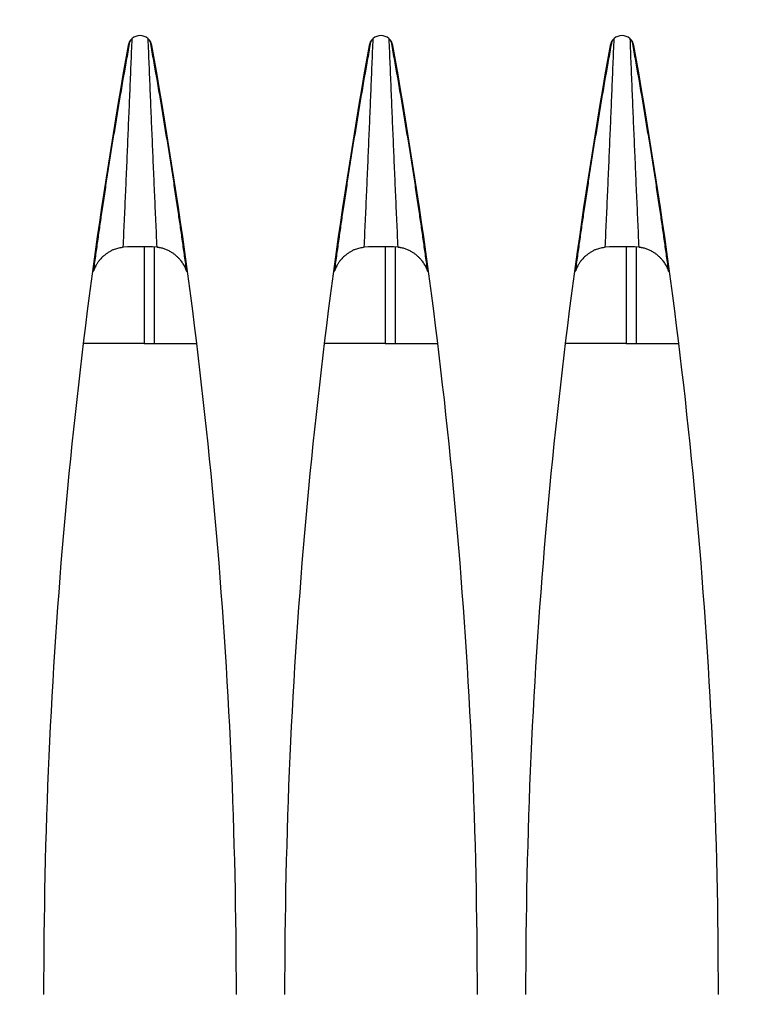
# Model space of a CAD drawing. Header units: metres. Extents: x -101133.8 to -101066.7, y -24899.3 to -24824.7.
# Drawn here: x -101102.90949 to -101102.87949, y -24833.48053 to -24833.44009 of the extents above; entities that cross this region are included whole.
import ezdxf

# ---------------------------------------------------------------- set-up
doc = ezdxf.new("R2010")
doc.units = ezdxf.units.M
doc.header["$LTSCALE"] = 0.2
doc.header["$PDSIZE"] = -5
doc.layers.add('CMT-COTATION DIVERS', color=1, linetype='Continuous')
doc.layers.add('CMT-CVC-MATERIEL', color=30, linetype='Continuous')
doc.styles.get("Standard").update_dxf_attribs({"font": 'arial.ttf'})
doc.dimstyles.get("Standard").update_dxf_attribs({"dimtxt": 0.18, "dimasz": 0.18, "dimexe": 0.18, "dimexo": 0.0625, "dimgap": 0.09, "dimtad": 0, "dimtih": 1, "dimtoh": 1, "dimdec": 4, "dimzin": 0, "dimdsep": 46, "dimtxsty": 'Standard', "dimcen": 0.09, "dimadec": 0, "dimazin": 0, "dimtfac": 1, "dimtdec": 4, "dimtofl": 0, "dimtmove": 0, "dimatfit": 3, "dimfxl": 1, "dimtolj": 1, "dimtzin": 0, "dimarcsym": 0})

# ---------------------------------------------------------------- blocks, each defined once
blk = doc.blocks.new('Cassette 600x600')
at = {"linetype": 'Continuous', "lineweight": 13}
for p, q in [((-20116.73, 332.832), (-20116.73, 335.361)), ((-20112.23, 334.73), (-20112.23, 334.764)), ((-20112.73, 333.527), (-20112.74, 333.7)), ((-20106.73, 333.87), (-20106.73, 333.907)), ((-20105.73, 333.702), (-20105.73, 333.736)), ((-20112.73, 332.832), (-20116.73, 332.832)), ((-20116.73, 332.832), (-20116.73, 332.421)), ((-20116.73, 332.421), (-20116.73, 330.649)), ((-20112.733, 332.421), (-20116.73, 332.421)), ((-20112.74, 332.31), (-20112.73, 332.483)), ((-20106.73, 332.103), (-20106.73, 332.14)), ((-20105.73, 332.274), (-20105.73, 332.308)), ((-20112.23, 331.246), (-20112.23, 331.28)), ((-20116.73, 322.832), (-20116.73, 325.361)), ((-20112.23, 324.73), (-20112.23, 324.764)), ((-20106.73, 323.87), (-20106.73, 323.907)), ((-20112.73, 323.527), (-20112.74, 323.7)), ((-20105.73, 323.702), (-20105.73, 323.736)), ((-20112.73, 322.832), (-20116.73, 322.832)), ((-20116.73, 322.832), (-20116.73, 322.421)), ((-20116.73, 322.421), (-20116.73, 320.649)), ((-20112.733, 322.421), (-20116.73, 322.421)), ((-20112.74, 322.31), (-20112.73, 322.483)), ((-20105.73, 322.274), (-20105.73, 322.308)), ((-20106.73, 322.103), (-20106.73, 322.14)), ((-20112.23, 321.246), (-20112.23, 321.28)), ((-20116.73, 312.832), (-20116.73, 315.361)), ((-20112.23, 314.73), (-20112.23, 314.764)), ((-20106.73, 313.87), (-20106.73, 313.907)), ((-20112.73, 313.527), (-20112.74, 313.7)), ((-20105.73, 313.702), (-20105.73, 313.736)), ((-20112.73, 312.832), (-20116.73, 312.832)), ((-20116.73, 312.832), (-20116.73, 312.421)), ((-20116.73, 312.421), (-20116.73, 310.649)), ((-20112.733, 312.421), (-20116.73, 312.421)), ((-20112.74, 312.31), (-20112.73, 312.483)), ((-20105.73, 312.274), (-20105.73, 312.308)), ((-20106.73, 312.103), (-20106.73, 312.14)), ((-20112.23, 311.246), (-20112.23, 311.28))]:
    blk.add_line(p, q, dxfattribs=at)
for centre, radius, start, end in [((-20143.73, 114.505), 222.5, 79.81251, 90), ((-20104.465, 333.005), 0.5, 280.1875, 79.8125), ((-20143.73, 551.505), 222.5, 270, 280.18749), ((-20143.73, 104.505), 222.5, 79.81251, 90), ((-20104.465, 323.005), 0.5, 280.1875, 79.8125), ((-20143.73, 541.505), 222.5, 270, 280.18749), ((-20143.73, 94.505), 222.5, 79.81251, 90), ((-20104.465, 313.005), 0.5, 280.1875, 79.8125), ((-20143.73, 531.505), 222.5, 270, 280.18749)]:
    blk.add_arc(centre, radius, start, end, dxfattribs=at)
for points, knots in [([(-20104.205, 333.432), (-20104.323, 333.453), (-20104.442, 333.475), (-20104.56, 333.496), (-20104.678, 333.517), (-20104.795, 333.538), (-20104.916, 333.559), (-20105.036, 333.581), (-20105.16, 333.602), (-20105.271, 333.622), (-20105.383, 333.642), (-20105.483, 333.66), (-20105.627, 333.685), (-20105.816, 333.718), (-20106.081, 333.764), (-20106.326, 333.806), (-20106.571, 333.848), (-20106.796, 333.886), (-20107.026, 333.924), (-20107.256, 333.963), (-20107.492, 334.002), (-20107.726, 334.04), (-20107.96, 334.079), (-20108.193, 334.117), (-20108.426, 334.154), (-20108.659, 334.192), (-20108.893, 334.229), (-20109.127, 334.266), (-20109.361, 334.303), (-20109.595, 334.34), (-20109.828, 334.376), (-20110.06, 334.412), (-20110.292, 334.447), (-20110.529, 334.483), (-20110.766, 334.519), (-20111.009, 334.555), (-20111.231, 334.588), (-20111.452, 334.621), (-20111.652, 334.65), (-20111.858, 334.679), (-20112.064, 334.709), (-20112.275, 334.739), (-20112.485, 334.769), (-20112.695, 334.799), (-20112.904, 334.828), (-20113.113, 334.857), (-20113.322, 334.887), (-20113.531, 334.916), (-20113.74, 334.945)], [0, 0, 0, 0, 1, 1, 1, 2, 2, 2, 3, 3, 3, 4, 4, 4, 5, 5, 5, 6, 6, 6, 7, 7, 7, 8, 8, 8, 9, 9, 9, 10, 10, 10, 11, 11, 11, 12, 12, 12, 13, 13, 13, 14, 14, 14, 15, 15, 15, 16, 16, 16, 16]), ([(-20112.74, 333.7), (-20112.746, 333.731), (-20112.752, 333.762), (-20112.758, 333.793), (-20112.764, 333.824), (-20112.77, 333.855), (-20112.778, 333.886), (-20112.785, 333.918), (-20112.793, 333.949), (-20112.802, 333.979), (-20112.81, 334.009), (-20112.819, 334.037), (-20112.832, 334.071), (-20112.845, 334.106), (-20112.862, 334.148), (-20112.882, 334.187), (-20112.901, 334.227), (-20112.921, 334.265), (-20112.944, 334.301), (-20112.966, 334.338), (-20112.991, 334.375), (-20113.019, 334.413), (-20113.047, 334.45), (-20113.079, 334.49), (-20113.106, 334.52), (-20113.132, 334.551), (-20113.154, 334.574), (-20113.178, 334.598), (-20113.202, 334.622), (-20113.23, 334.648), (-20113.257, 334.671), (-20113.285, 334.695), (-20113.313, 334.717), (-20113.344, 334.74), (-20113.376, 334.762), (-20113.411, 334.785), (-20113.439, 334.802), (-20113.467, 334.819), (-20113.487, 334.829), (-20113.511, 334.841), (-20113.534, 334.853), (-20113.56, 334.866), (-20113.585, 334.878), (-20113.611, 334.889), (-20113.637, 334.901), (-20113.662, 334.912), (-20113.688, 334.923), (-20113.714, 334.934), (-20113.74, 334.945)], [0, 0, 0, 0, 1, 1, 1, 2, 2, 2, 3, 3, 3, 4, 4, 4, 5, 5, 5, 6, 6, 6, 7, 7, 7, 8, 8, 8, 9, 9, 9, 10, 10, 10, 11, 11, 11, 12, 12, 12, 13, 13, 13, 14, 14, 14, 15, 15, 15, 16, 16, 16, 16]), ([(-20112.74, 333.7), (-20112.379, 333.684), (-20112.018, 333.668), (-20111.657, 333.651), (-20111.296, 333.635), (-20110.935, 333.619), (-20110.574, 333.603), (-20110.213, 333.587), (-20109.853, 333.571), (-20109.492, 333.556), (-20109.131, 333.54), (-20108.77, 333.524), (-20108.409, 333.509), (-20108.049, 333.494), (-20107.688, 333.479), (-20107.328, 333.464), (-20106.968, 333.449), (-20106.608, 333.434), (-20106.247, 333.419), (-20105.887, 333.404), (-20105.527, 333.39), (-20105.166, 333.375), (-20104.806, 333.36), (-20104.446, 333.346), (-20104.086, 333.331)], [0, 0, 0, 0, 1, 1, 1, 2, 2, 2, 3, 3, 3, 4, 4, 4, 5, 5, 5, 6, 6, 6, 7, 7, 7, 8, 8, 8, 8]), ([(-20112.73, 332.483), (-20112.73, 332.503), (-20112.73, 332.524), (-20112.73, 332.544), (-20112.73, 332.565), (-20112.73, 332.585), (-20112.73, 332.606), (-20112.73, 332.627), (-20112.73, 332.648), (-20112.73, 332.669), (-20112.73, 332.69), (-20112.73, 332.711), (-20112.73, 332.733), (-20112.73, 332.755), (-20112.73, 332.777), (-20112.73, 332.799), (-20112.73, 332.822), (-20112.73, 332.844), (-20112.73, 332.867), (-20112.73, 332.89), (-20112.73, 332.912), (-20112.73, 332.935), (-20112.73, 332.958), (-20112.73, 332.981), (-20112.73, 333.004), (-20112.73, 333.028), (-20112.73, 333.051), (-20112.73, 333.074), (-20112.73, 333.097), (-20112.73, 333.12), (-20112.73, 333.142), (-20112.73, 333.165), (-20112.73, 333.188), (-20112.73, 333.21), (-20112.73, 333.232), (-20112.73, 333.254), (-20112.73, 333.276), (-20112.73, 333.298), (-20112.73, 333.319), (-20112.73, 333.341), (-20112.73, 333.362), (-20112.73, 333.383), (-20112.73, 333.404), (-20112.73, 333.425), (-20112.73, 333.445), (-20112.73, 333.466), (-20112.73, 333.486), (-20112.73, 333.507), (-20112.73, 333.527)], [0, 0, 0, 0, 1, 1, 1, 2, 2, 2, 3, 3, 3, 4, 4, 4, 5, 5, 5, 6, 6, 6, 7, 7, 7, 8, 8, 8, 9, 9, 9, 10, 10, 10, 11, 11, 11, 12, 12, 12, 13, 13, 13, 14, 14, 14, 15, 15, 15, 16, 16, 16, 16]), ([(-20113.74, 331.065), (-20113.531, 331.094), (-20113.322, 331.124), (-20113.113, 331.153), (-20112.904, 331.182), (-20112.695, 331.212), (-20112.485, 331.241), (-20112.275, 331.271), (-20112.064, 331.301), (-20111.858, 331.331), (-20111.652, 331.361), (-20111.452, 331.39), (-20111.231, 331.422), (-20111.009, 331.455), (-20110.766, 331.491), (-20110.529, 331.527), (-20110.292, 331.563), (-20110.06, 331.598), (-20109.828, 331.634), (-20109.595, 331.67), (-20109.361, 331.707), (-20109.127, 331.744), (-20108.893, 331.781), (-20108.659, 331.818), (-20108.426, 331.856), (-20108.193, 331.894), (-20107.96, 331.931), (-20107.726, 331.97), (-20107.492, 332.008), (-20107.256, 332.048), (-20107.026, 332.086), (-20106.796, 332.125), (-20106.571, 332.163), (-20106.326, 332.204), (-20106.081, 332.246), (-20105.816, 332.292), (-20105.627, 332.325), (-20105.483, 332.351), (-20105.383, 332.368), (-20105.271, 332.388), (-20105.16, 332.408), (-20105.036, 332.43), (-20104.916, 332.451), (-20104.795, 332.473), (-20104.678, 332.493), (-20104.56, 332.515), (-20104.442, 332.536), (-20104.323, 332.557), (-20104.205, 332.578)], [0, 0, 0, 0, 1, 1, 1, 2, 2, 2, 3, 3, 3, 4, 4, 4, 5, 5, 5, 6, 6, 6, 7, 7, 7, 8, 8, 8, 9, 9, 9, 10, 10, 10, 11, 11, 11, 12, 12, 12, 13, 13, 13, 14, 14, 14, 15, 15, 15, 16, 16, 16, 16]), ([(-20104.086, 332.679), (-20104.446, 332.664), (-20104.806, 332.65), (-20105.166, 332.635), (-20105.527, 332.621), (-20105.887, 332.606), (-20106.247, 332.591), (-20106.608, 332.576), (-20106.968, 332.562), (-20107.328, 332.547), (-20107.688, 332.532), (-20108.049, 332.516), (-20108.409, 332.501), (-20108.77, 332.486), (-20109.131, 332.47), (-20109.492, 332.454), (-20109.853, 332.439), (-20110.213, 332.423), (-20110.574, 332.407), (-20110.935, 332.391), (-20111.296, 332.375), (-20111.657, 332.359), (-20112.018, 332.343), (-20112.379, 332.327), (-20112.74, 332.31)], [0, 0, 0, 0, 1, 1, 1, 2, 2, 2, 3, 3, 3, 4, 4, 4, 5, 5, 5, 6, 6, 6, 7, 7, 7, 8, 8, 8, 8]), ([(-20113.74, 331.065), (-20113.732, 331.068), (-20113.724, 331.071), (-20113.717, 331.074), (-20113.709, 331.077), (-20113.701, 331.08), (-20113.693, 331.083), (-20113.685, 331.086), (-20113.677, 331.089), (-20113.669, 331.092), (-20113.662, 331.095), (-20113.655, 331.098), (-20113.646, 331.101), (-20113.623, 331.111), (-20113.589, 331.126), (-20113.558, 331.141), (-20113.528, 331.156), (-20113.502, 331.17), (-20113.475, 331.186), (-20113.448, 331.202), (-20113.421, 331.219), (-20113.397, 331.235), (-20113.372, 331.251), (-20113.351, 331.266), (-20113.322, 331.288), (-20113.294, 331.311), (-20113.258, 331.34), (-20113.226, 331.368), (-20113.194, 331.397), (-20113.167, 331.424), (-20113.139, 331.453), (-20113.112, 331.483), (-20113.085, 331.514), (-20113.061, 331.543), (-20113.038, 331.571), (-20113.018, 331.598), (-20112.992, 331.635), (-20112.967, 331.672), (-20112.937, 331.72), (-20112.911, 331.767), (-20112.886, 331.813), (-20112.865, 331.857), (-20112.846, 331.902), (-20112.827, 331.946), (-20112.811, 331.99), (-20112.796, 332.039), (-20112.781, 332.088), (-20112.768, 332.142), (-20112.761, 332.178), (-20112.759, 332.19), (-20112.757, 332.2), (-20112.755, 332.211), (-20112.753, 332.221), (-20112.751, 332.233), (-20112.75, 332.244), (-20112.748, 332.255), (-20112.746, 332.266), (-20112.745, 332.277), (-20112.743, 332.288), (-20112.741, 332.299), (-20112.74, 332.31)], [0, 0, 0, 0, 1, 1, 1, 2, 2, 2, 3, 3, 3, 4, 4, 4, 5, 5, 5, 6, 6, 6, 7, 7, 7, 8, 8, 8, 9, 9, 9, 10, 10, 10, 11, 11, 11, 12, 12, 12, 13, 13, 13, 14, 14, 14, 15, 15, 15, 16, 16, 16, 17, 17, 17, 18, 18, 18, 19, 19, 19, 20, 20, 20, 20]), ([(-20104.205, 323.432), (-20104.323, 323.453), (-20104.442, 323.475), (-20104.56, 323.496), (-20104.678, 323.517), (-20104.795, 323.538), (-20104.916, 323.559), (-20105.036, 323.581), (-20105.16, 323.602), (-20105.271, 323.622), (-20105.383, 323.642), (-20105.483, 323.66), (-20105.627, 323.685), (-20105.816, 323.718), (-20106.081, 323.764), (-20106.326, 323.806), (-20106.571, 323.848), (-20106.796, 323.886), (-20107.026, 323.924), (-20107.256, 323.963), (-20107.492, 324.002), (-20107.726, 324.04), (-20107.96, 324.079), (-20108.193, 324.117), (-20108.426, 324.154), (-20108.659, 324.192), (-20108.893, 324.229), (-20109.127, 324.266), (-20109.361, 324.303), (-20109.595, 324.34), (-20109.828, 324.376), (-20110.06, 324.412), (-20110.292, 324.447), (-20110.529, 324.483), (-20110.766, 324.519), (-20111.009, 324.555), (-20111.231, 324.588), (-20111.452, 324.621), (-20111.652, 324.65), (-20111.858, 324.679), (-20112.064, 324.709), (-20112.275, 324.739), (-20112.485, 324.769), (-20112.695, 324.799), (-20112.904, 324.828), (-20113.113, 324.857), (-20113.322, 324.887), (-20113.531, 324.916), (-20113.74, 324.945)], [0, 0, 0, 0, 1, 1, 1, 2, 2, 2, 3, 3, 3, 4, 4, 4, 5, 5, 5, 6, 6, 6, 7, 7, 7, 8, 8, 8, 9, 9, 9, 10, 10, 10, 11, 11, 11, 12, 12, 12, 13, 13, 13, 14, 14, 14, 15, 15, 15, 16, 16, 16, 16]), ([(-20112.74, 323.7), (-20112.746, 323.731), (-20112.752, 323.762), (-20112.758, 323.793), (-20112.764, 323.824), (-20112.77, 323.855), (-20112.778, 323.886), (-20112.785, 323.918), (-20112.793, 323.949), (-20112.802, 323.979), (-20112.81, 324.009), (-20112.819, 324.037), (-20112.832, 324.071), (-20112.845, 324.106), (-20112.862, 324.148), (-20112.882, 324.187), (-20112.901, 324.227), (-20112.921, 324.265), (-20112.944, 324.302), (-20112.966, 324.338), (-20112.991, 324.375), (-20113.019, 324.413), (-20113.047, 324.45), (-20113.079, 324.49), (-20113.106, 324.52), (-20113.132, 324.551), (-20113.154, 324.574), (-20113.178, 324.598), (-20113.202, 324.622), (-20113.23, 324.648), (-20113.257, 324.671), (-20113.285, 324.695), (-20113.313, 324.717), (-20113.344, 324.74), (-20113.376, 324.762), (-20113.411, 324.785), (-20113.439, 324.802), (-20113.467, 324.819), (-20113.487, 324.829), (-20113.511, 324.841), (-20113.534, 324.853), (-20113.56, 324.866), (-20113.585, 324.878), (-20113.611, 324.889), (-20113.637, 324.901), (-20113.662, 324.912), (-20113.688, 324.923), (-20113.714, 324.934), (-20113.74, 324.945)], [0, 0, 0, 0, 1, 1, 1, 2, 2, 2, 3, 3, 3, 4, 4, 4, 5, 5, 5, 6, 6, 6, 7, 7, 7, 8, 8, 8, 9, 9, 9, 10, 10, 10, 11, 11, 11, 12, 12, 12, 13, 13, 13, 14, 14, 14, 15, 15, 15, 16, 16, 16, 16]), ([(-20112.74, 323.7), (-20112.379, 323.684), (-20112.018, 323.668), (-20111.657, 323.651), (-20111.296, 323.635), (-20110.935, 323.619), (-20110.574, 323.603), (-20110.213, 323.587), (-20109.853, 323.571), (-20109.492, 323.556), (-20109.131, 323.54), (-20108.77, 323.524), (-20108.409, 323.509), (-20108.049, 323.494), (-20107.688, 323.479), (-20107.328, 323.464), (-20106.968, 323.449), (-20106.608, 323.434), (-20106.247, 323.419), (-20105.887, 323.404), (-20105.527, 323.39), (-20105.166, 323.375), (-20104.806, 323.36), (-20104.446, 323.346), (-20104.086, 323.331)], [0, 0, 0, 0, 1, 1, 1, 2, 2, 2, 3, 3, 3, 4, 4, 4, 5, 5, 5, 6, 6, 6, 7, 7, 7, 8, 8, 8, 8]), ([(-20112.73, 322.483), (-20112.73, 322.503), (-20112.73, 322.524), (-20112.73, 322.544), (-20112.73, 322.565), (-20112.73, 322.585), (-20112.73, 322.606), (-20112.73, 322.627), (-20112.73, 322.648), (-20112.73, 322.669), (-20112.73, 322.69), (-20112.73, 322.711), (-20112.73, 322.733), (-20112.73, 322.755), (-20112.73, 322.777), (-20112.73, 322.799), (-20112.73, 322.822), (-20112.73, 322.844), (-20112.73, 322.867), (-20112.73, 322.89), (-20112.73, 322.912), (-20112.73, 322.935), (-20112.73, 322.958), (-20112.73, 322.981), (-20112.73, 323.004), (-20112.73, 323.028), (-20112.73, 323.051), (-20112.73, 323.074), (-20112.73, 323.097), (-20112.73, 323.119), (-20112.73, 323.142), (-20112.73, 323.165), (-20112.73, 323.188), (-20112.73, 323.21), (-20112.73, 323.232), (-20112.73, 323.254), (-20112.73, 323.276), (-20112.73, 323.298), (-20112.73, 323.319), (-20112.73, 323.341), (-20112.73, 323.362), (-20112.73, 323.383), (-20112.73, 323.404), (-20112.73, 323.425), (-20112.73, 323.445), (-20112.73, 323.466), (-20112.73, 323.486), (-20112.73, 323.507), (-20112.73, 323.527)], [0, 0, 0, 0, 1, 1, 1, 2, 2, 2, 3, 3, 3, 4, 4, 4, 5, 5, 5, 6, 6, 6, 7, 7, 7, 8, 8, 8, 9, 9, 9, 10, 10, 10, 11, 11, 11, 12, 12, 12, 13, 13, 13, 14, 14, 14, 15, 15, 15, 16, 16, 16, 16]), ([(-20104.086, 322.679), (-20104.446, 322.664), (-20104.806, 322.65), (-20105.166, 322.635), (-20105.527, 322.621), (-20105.887, 322.606), (-20106.247, 322.591), (-20106.608, 322.576), (-20106.968, 322.562), (-20107.328, 322.547), (-20107.688, 322.532), (-20108.049, 322.517), (-20108.409, 322.501), (-20108.77, 322.486), (-20109.131, 322.47), (-20109.492, 322.454), (-20109.853, 322.439), (-20110.213, 322.423), (-20110.574, 322.407), (-20110.935, 322.391), (-20111.296, 322.375), (-20111.657, 322.359), (-20112.018, 322.343), (-20112.379, 322.327), (-20112.74, 322.31)], [0, 0, 0, 0, 1, 1, 1, 2, 2, 2, 3, 3, 3, 4, 4, 4, 5, 5, 5, 6, 6, 6, 7, 7, 7, 8, 8, 8, 8]), ([(-20113.74, 321.065), (-20113.531, 321.094), (-20113.322, 321.124), (-20113.113, 321.153), (-20112.904, 321.182), (-20112.695, 321.212), (-20112.485, 321.241), (-20112.275, 321.271), (-20112.064, 321.301), (-20111.858, 321.331), (-20111.652, 321.361), (-20111.452, 321.39), (-20111.231, 321.422), (-20111.009, 321.455), (-20110.766, 321.491), (-20110.529, 321.527), (-20110.292, 321.563), (-20110.06, 321.598), (-20109.828, 321.634), (-20109.595, 321.67), (-20109.361, 321.707), (-20109.127, 321.744), (-20108.893, 321.781), (-20108.659, 321.818), (-20108.426, 321.856), (-20108.193, 321.894), (-20107.96, 321.931), (-20107.726, 321.97), (-20107.492, 322.008), (-20107.256, 322.048), (-20107.026, 322.086), (-20106.796, 322.125), (-20106.571, 322.163), (-20106.326, 322.204), (-20106.081, 322.246), (-20105.816, 322.292), (-20105.627, 322.325), (-20105.483, 322.351), (-20105.383, 322.368), (-20105.271, 322.388), (-20105.16, 322.408), (-20105.036, 322.43), (-20104.916, 322.451), (-20104.795, 322.473), (-20104.678, 322.493), (-20104.56, 322.515), (-20104.442, 322.536), (-20104.323, 322.557), (-20104.205, 322.578)], [0, 0, 0, 0, 1, 1, 1, 2, 2, 2, 3, 3, 3, 4, 4, 4, 5, 5, 5, 6, 6, 6, 7, 7, 7, 8, 8, 8, 9, 9, 9, 10, 10, 10, 11, 11, 11, 12, 12, 12, 13, 13, 13, 14, 14, 14, 15, 15, 15, 16, 16, 16, 16]), ([(-20113.74, 321.065), (-20113.732, 321.068), (-20113.724, 321.071), (-20113.717, 321.074), (-20113.709, 321.077), (-20113.701, 321.08), (-20113.693, 321.083), (-20113.685, 321.086), (-20113.677, 321.089), (-20113.669, 321.092), (-20113.662, 321.095), (-20113.655, 321.097), (-20113.646, 321.101), (-20113.623, 321.111), (-20113.589, 321.126), (-20113.558, 321.141), (-20113.528, 321.156), (-20113.502, 321.17), (-20113.475, 321.186), (-20113.448, 321.202), (-20113.421, 321.219), (-20113.397, 321.235), (-20113.372, 321.251), (-20113.351, 321.266), (-20113.322, 321.288), (-20113.294, 321.311), (-20113.258, 321.34), (-20113.226, 321.368), (-20113.194, 321.397), (-20113.167, 321.424), (-20113.139, 321.453), (-20113.112, 321.483), (-20113.085, 321.514), (-20113.061, 321.543), (-20113.038, 321.571), (-20113.018, 321.598), (-20112.992, 321.635), (-20112.967, 321.672), (-20112.937, 321.72), (-20112.911, 321.767), (-20112.886, 321.813), (-20112.865, 321.857), (-20112.846, 321.902), (-20112.827, 321.946), (-20112.811, 321.99), (-20112.796, 322.039), (-20112.781, 322.088), (-20112.768, 322.142), (-20112.761, 322.178), (-20112.759, 322.19), (-20112.757, 322.2), (-20112.755, 322.211), (-20112.753, 322.221), (-20112.751, 322.233), (-20112.75, 322.244), (-20112.748, 322.255), (-20112.746, 322.266), (-20112.745, 322.277), (-20112.743, 322.288), (-20112.741, 322.299), (-20112.74, 322.31)], [0, 0, 0, 0, 1, 1, 1, 2, 2, 2, 3, 3, 3, 4, 4, 4, 5, 5, 5, 6, 6, 6, 7, 7, 7, 8, 8, 8, 9, 9, 9, 10, 10, 10, 11, 11, 11, 12, 12, 12, 13, 13, 13, 14, 14, 14, 15, 15, 15, 16, 16, 16, 17, 17, 17, 18, 18, 18, 19, 19, 19, 20, 20, 20, 20]), ([(-20104.205, 313.432), (-20104.323, 313.453), (-20104.442, 313.475), (-20104.56, 313.496), (-20104.678, 313.517), (-20104.795, 313.538), (-20104.916, 313.559), (-20105.036, 313.581), (-20105.16, 313.602), (-20105.271, 313.622), (-20105.383, 313.642), (-20105.483, 313.66), (-20105.627, 313.685), (-20105.816, 313.718), (-20106.081, 313.764), (-20106.326, 313.806), (-20106.571, 313.848), (-20106.796, 313.886), (-20107.026, 313.924), (-20107.256, 313.963), (-20107.492, 314.002), (-20107.726, 314.04), (-20107.96, 314.079), (-20108.193, 314.117), (-20108.426, 314.154), (-20108.659, 314.192), (-20108.893, 314.229), (-20109.127, 314.266), (-20109.361, 314.303), (-20109.595, 314.34), (-20109.828, 314.376), (-20110.06, 314.412), (-20110.292, 314.447), (-20110.529, 314.483), (-20110.766, 314.519), (-20111.009, 314.555), (-20111.231, 314.588), (-20111.452, 314.621), (-20111.652, 314.65), (-20111.858, 314.679), (-20112.064, 314.709), (-20112.275, 314.739), (-20112.485, 314.769), (-20112.695, 314.799), (-20112.904, 314.828), (-20113.113, 314.857), (-20113.322, 314.887), (-20113.531, 314.916), (-20113.74, 314.945)], [0, 0, 0, 0, 1, 1, 1, 2, 2, 2, 3, 3, 3, 4, 4, 4, 5, 5, 5, 6, 6, 6, 7, 7, 7, 8, 8, 8, 9, 9, 9, 10, 10, 10, 11, 11, 11, 12, 12, 12, 13, 13, 13, 14, 14, 14, 15, 15, 15, 16, 16, 16, 16]), ([(-20112.74, 313.7), (-20112.746, 313.731), (-20112.752, 313.762), (-20112.758, 313.793), (-20112.764, 313.824), (-20112.77, 313.855), (-20112.778, 313.886), (-20112.785, 313.918), (-20112.793, 313.949), (-20112.802, 313.979), (-20112.81, 314.009), (-20112.819, 314.037), (-20112.832, 314.071), (-20112.845, 314.106), (-20112.862, 314.148), (-20112.882, 314.187), (-20112.901, 314.227), (-20112.921, 314.265), (-20112.944, 314.302), (-20112.966, 314.338), (-20112.991, 314.375), (-20113.019, 314.413), (-20113.047, 314.45), (-20113.079, 314.49), (-20113.106, 314.52), (-20113.132, 314.551), (-20113.154, 314.574), (-20113.178, 314.598), (-20113.202, 314.622), (-20113.23, 314.648), (-20113.257, 314.671), (-20113.285, 314.695), (-20113.313, 314.717), (-20113.344, 314.74), (-20113.376, 314.762), (-20113.411, 314.785), (-20113.439, 314.802), (-20113.467, 314.819), (-20113.487, 314.829), (-20113.511, 314.841), (-20113.534, 314.853), (-20113.56, 314.866), (-20113.585, 314.878), (-20113.611, 314.889), (-20113.637, 314.901), (-20113.662, 314.912), (-20113.688, 314.923), (-20113.714, 314.934), (-20113.74, 314.945)], [0, 0, 0, 0, 1, 1, 1, 2, 2, 2, 3, 3, 3, 4, 4, 4, 5, 5, 5, 6, 6, 6, 7, 7, 7, 8, 8, 8, 9, 9, 9, 10, 10, 10, 11, 11, 11, 12, 12, 12, 13, 13, 13, 14, 14, 14, 15, 15, 15, 16, 16, 16, 16]), ([(-20112.74, 313.7), (-20112.379, 313.684), (-20112.018, 313.668), (-20111.657, 313.651), (-20111.296, 313.635), (-20110.935, 313.619), (-20110.574, 313.603), (-20110.213, 313.587), (-20109.853, 313.571), (-20109.492, 313.556), (-20109.131, 313.54), (-20108.77, 313.524), (-20108.409, 313.509), (-20108.049, 313.494), (-20107.688, 313.479), (-20107.328, 313.464), (-20106.968, 313.449), (-20106.608, 313.434), (-20106.247, 313.419), (-20105.887, 313.404), (-20105.527, 313.39), (-20105.166, 313.375), (-20104.806, 313.36), (-20104.446, 313.346), (-20104.086, 313.331)], [0, 0, 0, 0, 1, 1, 1, 2, 2, 2, 3, 3, 3, 4, 4, 4, 5, 5, 5, 6, 6, 6, 7, 7, 7, 8, 8, 8, 8]), ([(-20112.73, 312.483), (-20112.73, 312.503), (-20112.73, 312.524), (-20112.73, 312.544), (-20112.73, 312.565), (-20112.73, 312.585), (-20112.73, 312.606), (-20112.73, 312.627), (-20112.73, 312.648), (-20112.73, 312.669), (-20112.73, 312.69), (-20112.73, 312.711), (-20112.73, 312.733), (-20112.73, 312.755), (-20112.73, 312.777), (-20112.73, 312.799), (-20112.73, 312.822), (-20112.73, 312.844), (-20112.73, 312.867), (-20112.73, 312.89), (-20112.73, 312.912), (-20112.73, 312.935), (-20112.73, 312.958), (-20112.73, 312.981), (-20112.73, 313.004), (-20112.73, 313.028), (-20112.73, 313.051), (-20112.73, 313.074), (-20112.73, 313.097), (-20112.73, 313.119), (-20112.73, 313.142), (-20112.73, 313.165), (-20112.73, 313.188), (-20112.73, 313.21), (-20112.73, 313.232), (-20112.73, 313.254), (-20112.73, 313.276), (-20112.73, 313.298), (-20112.73, 313.319), (-20112.73, 313.341), (-20112.73, 313.362), (-20112.73, 313.383), (-20112.73, 313.404), (-20112.73, 313.425), (-20112.73, 313.445), (-20112.73, 313.466), (-20112.73, 313.486), (-20112.73, 313.507), (-20112.73, 313.527)], [0, 0, 0, 0, 1, 1, 1, 2, 2, 2, 3, 3, 3, 4, 4, 4, 5, 5, 5, 6, 6, 6, 7, 7, 7, 8, 8, 8, 9, 9, 9, 10, 10, 10, 11, 11, 11, 12, 12, 12, 13, 13, 13, 14, 14, 14, 15, 15, 15, 16, 16, 16, 16]), ([(-20113.74, 311.065), (-20113.531, 311.094), (-20113.322, 311.124), (-20113.113, 311.153), (-20112.904, 311.182), (-20112.695, 311.212), (-20112.485, 311.241), (-20112.275, 311.271), (-20112.064, 311.301), (-20111.858, 311.331), (-20111.652, 311.361), (-20111.452, 311.39), (-20111.231, 311.422), (-20111.009, 311.455), (-20110.766, 311.491), (-20110.529, 311.527), (-20110.292, 311.563), (-20110.06, 311.598), (-20109.828, 311.634), (-20109.595, 311.67), (-20109.361, 311.707), (-20109.127, 311.744), (-20108.893, 311.781), (-20108.659, 311.818), (-20108.426, 311.856), (-20108.193, 311.894), (-20107.96, 311.931), (-20107.726, 311.97), (-20107.492, 312.008), (-20107.256, 312.048), (-20107.026, 312.086), (-20106.796, 312.125), (-20106.571, 312.163), (-20106.326, 312.204), (-20106.081, 312.246), (-20105.816, 312.292), (-20105.627, 312.325), (-20105.483, 312.351), (-20105.383, 312.368), (-20105.271, 312.388), (-20105.16, 312.408), (-20105.036, 312.43), (-20104.916, 312.451), (-20104.795, 312.473), (-20104.678, 312.493), (-20104.56, 312.515), (-20104.442, 312.536), (-20104.323, 312.557), (-20104.205, 312.578)], [0, 0, 0, 0, 1, 1, 1, 2, 2, 2, 3, 3, 3, 4, 4, 4, 5, 5, 5, 6, 6, 6, 7, 7, 7, 8, 8, 8, 9, 9, 9, 10, 10, 10, 11, 11, 11, 12, 12, 12, 13, 13, 13, 14, 14, 14, 15, 15, 15, 16, 16, 16, 16]), ([(-20104.086, 312.679), (-20104.446, 312.664), (-20104.806, 312.65), (-20105.166, 312.635), (-20105.527, 312.621), (-20105.887, 312.606), (-20106.247, 312.591), (-20106.608, 312.576), (-20106.968, 312.562), (-20107.328, 312.547), (-20107.688, 312.532), (-20108.049, 312.517), (-20108.409, 312.501), (-20108.77, 312.486), (-20109.131, 312.47), (-20109.492, 312.454), (-20109.853, 312.439), (-20110.213, 312.423), (-20110.574, 312.407), (-20110.935, 312.391), (-20111.296, 312.375), (-20111.657, 312.359), (-20112.018, 312.343), (-20112.379, 312.327), (-20112.74, 312.31)], [0, 0, 0, 0, 1, 1, 1, 2, 2, 2, 3, 3, 3, 4, 4, 4, 5, 5, 5, 6, 6, 6, 7, 7, 7, 8, 8, 8, 8]), ([(-20113.74, 311.065), (-20113.732, 311.068), (-20113.724, 311.071), (-20113.717, 311.074), (-20113.709, 311.077), (-20113.701, 311.08), (-20113.693, 311.083), (-20113.685, 311.086), (-20113.677, 311.089), (-20113.669, 311.092), (-20113.662, 311.095), (-20113.655, 311.097), (-20113.646, 311.101), (-20113.623, 311.111), (-20113.589, 311.126), (-20113.558, 311.141), (-20113.528, 311.156), (-20113.502, 311.17), (-20113.475, 311.186), (-20113.448, 311.202), (-20113.421, 311.219), (-20113.397, 311.235), (-20113.372, 311.251), (-20113.351, 311.266), (-20113.322, 311.288), (-20113.294, 311.311), (-20113.258, 311.34), (-20113.226, 311.368), (-20113.194, 311.397), (-20113.167, 311.424), (-20113.139, 311.453), (-20113.112, 311.483), (-20113.085, 311.514), (-20113.061, 311.543), (-20113.038, 311.571), (-20113.018, 311.598), (-20112.992, 311.635), (-20112.967, 311.672), (-20112.937, 311.72), (-20112.911, 311.767), (-20112.886, 311.813), (-20112.865, 311.857), (-20112.846, 311.902), (-20112.827, 311.946), (-20112.811, 311.99), (-20112.796, 312.039), (-20112.781, 312.088), (-20112.768, 312.142), (-20112.761, 312.178), (-20112.759, 312.19), (-20112.757, 312.2), (-20112.755, 312.211), (-20112.753, 312.221), (-20112.751, 312.233), (-20112.75, 312.244), (-20112.748, 312.255), (-20112.746, 312.266), (-20112.745, 312.277), (-20112.743, 312.288), (-20112.741, 312.299), (-20112.74, 312.31)], [0, 0, 0, 0, 1, 1, 1, 2, 2, 2, 3, 3, 3, 4, 4, 4, 5, 5, 5, 6, 6, 6, 7, 7, 7, 8, 8, 8, 9, 9, 9, 10, 10, 10, 11, 11, 11, 12, 12, 12, 13, 13, 13, 14, 14, 14, 15, 15, 15, 16, 16, 16, 17, 17, 17, 18, 18, 18, 19, 19, 19, 20, 20, 20, 20])]:
    blk.add_open_spline(points, degree=3, knots=knots, dxfattribs=at)
blk = doc.blocks.new('COT-45')
at = {"color": 0}
for p, q in [((0, -1), (0, 1)), ((-1, 0), (1, 0))]:
    blk.add_line(p, q, dxfattribs=at)
at = {"color": 0, "const_width": 0.4}
blk.add_lwpolyline([(-0.4419, -0.4419), (0.4419, 0.4419)], dxfattribs=at)
blk = doc.blocks.new('*D87')
at = {"layer": 'CMT-COTATION DIVERS', "color": 0, "lineweight": -2}
for p, q in [((-101106.435908, -24831.696781), (-101106.435908, -24834.830787)), ((-101102.469093, -24834.01305), (-101102.469093, -24834.830787)), ((-101106.410908, -24834.780787), (-101102.494093, -24834.780787))]:
    blk.add_line(p, q, dxfattribs=at)
at = {"layer": 'Defpoints', "color": 0, "lineweight": 15}
for p in [(-101106.435908, -24831.666781), (-101102.469093, -24833.98305), (-101102.469093, -24834.780787)]:
    blk.add_point(p, dxfattribs=at)
at = {"layer": 'CMT-COTATION DIVERS', "color": 0, "lineweight": -2, "xscale": 0.025, "yscale": 0.025, "zscale": 0.025, "rotation": 180}
blk.add_blockref('COT-45', (-101106.435908, -24834.780787), dxfattribs=at)
at = {"layer": 'CMT-COTATION DIVERS', "color": 0, "lineweight": -2, "xscale": 0.025, "yscale": 0.025, "zscale": 0.025}
blk.add_blockref('COT-45', (-101102.469093, -24834.780787), dxfattribs=at)
at = {"layer": 'CMT-COTATION DIVERS', "color": 0, "lineweight": 15, "insert": (-101104.452501, -24834.704968), "char_height": 0.075, "attachment_point": 5}
blk.add_mtext('\\A1;397', dxfattribs=at)

msp = doc.modelspace()

# ---------------------------------------------------------------- block references
at = {"layer": 'CMT-CVC-MATERIEL', "xscale": 0.001, "yscale": 0.001, "zscale": 0.001, "rotation": 90}
msp.add_blockref('Cassette 600x600', (-101102.571482, -24813.336798), dxfattribs=at)

# ---------------------------------------------------------------- dimensions: what is measured, and where the dimension line sits
at = {"layer": 'CMT-COTATION DIVERS', "lineweight": 15}
dim = msp.add_linear_dim(base=(-101102.469093, -24834.780787), p1=(-101106.435908, -24831.666781), p2=(-101102.469093, -24833.98305), dimstyle='Standard', override={"dimscale": 0.05, "dimtxt": 1.5, "dimasz": 0.5, "dimexe": 1, "dimexo": 0.6, "dimgap": 0.75, "dimtad": 1, "dimtih": 0, "dimtoh": 0, "dimdec": 0, "dimlfac": 100, "dimblk": 'COT-45', "dimcen": 0, "dimadec": 2, "dimazin": 2, "dimtdec": 2, "dimtix": 1, "dimtmove": 1, "dimfrac": 1}, dxfattribs=at)
dim.commit()
dim.dimension.update_dxf_attribs({"geometry": '*D87', "text_midpoint": (-101104.452501, -24834.704968)})

doc.saveas('drawing.dxf')
